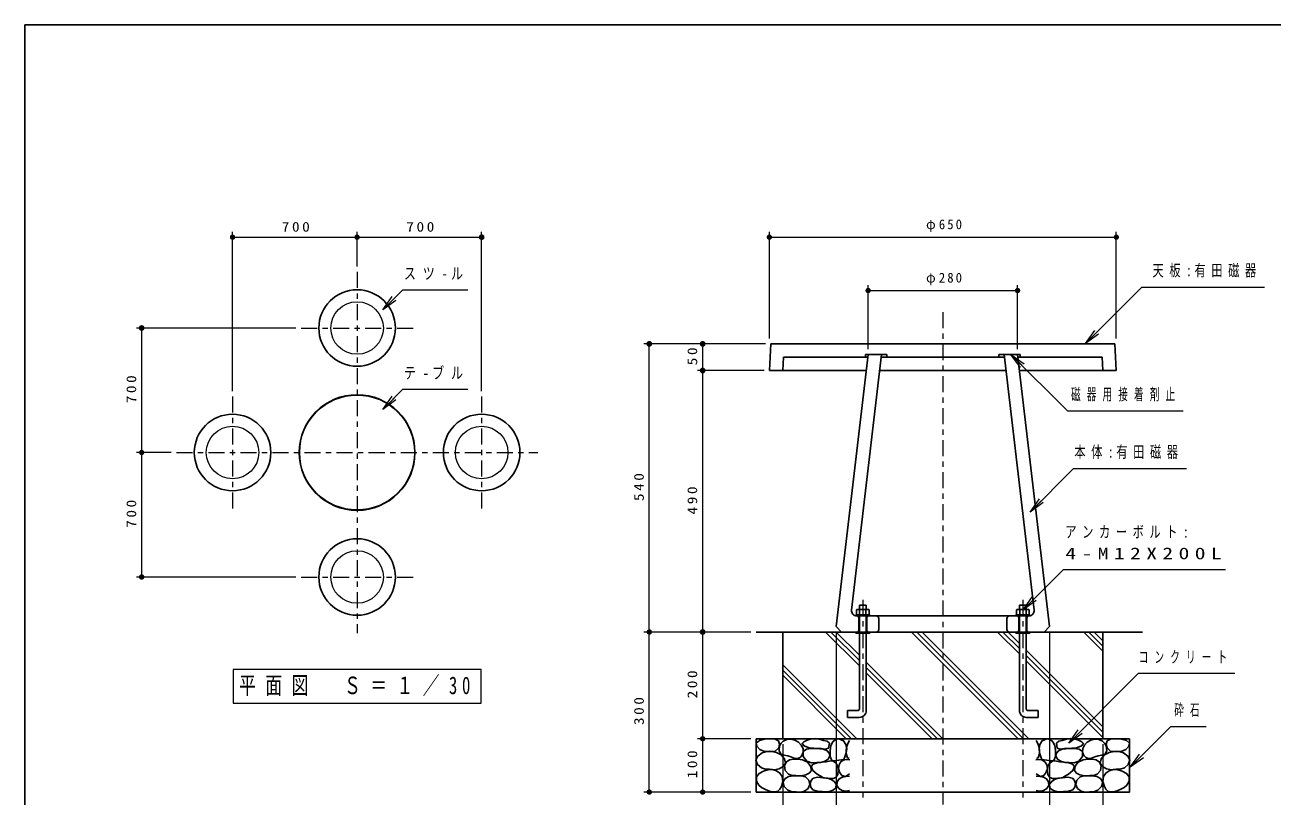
# Model space of a CAD drawing. Units: millimetres on the paper, scale 1:10, with parts at other scales. Extents: x -365 to 12, y -47 to 257.
# Drawn here: x -365 to -131.3, y 112.5 to 257 of the extents above; entities that cross this region are included whole.
import ezdxf

# ---------------------------------------------------------------- set-up
doc = ezdxf.new("R2010")
doc.units = ezdxf.units.MM
doc.linetypes.add('USER2', pattern=[6, 3, -1, 1, -1])
doc.layers.add('LY_1', color=7, linetype='Continuous', lineweight=25)
doc.layers.add('LY_2', color=7, linetype='Continuous', lineweight=13)
doc.styles.add('ＭＳ ゴシック', font='')
doc.styles.get('ＭＳ ゴシック').set_extended_font_data('MS Gothic')

# ---------------------------------------------------------------- blocks, each defined once
blk = doc.blocks.new('filled_dot')
at = {"color": 0, "linetype": 'Continuous', "lineweight": -2, "const_width": 1.25}
blk.add_lwpolyline([(-0.625, 0, 1), (0.625, 0, 1)], format="xyb", close=True, dxfattribs=at)

msp = doc.modelspace()

# ---------------------------------------------------------------- linework, layer by layer
at = {"layer": 'LY_1', "lineweight": 13}
for p, q in [((-326.101, 188.362), (-326.101, 218.221)), ((-302.768, 211.695), (-302.768, 218.221)), ((-279.434, 188.362), (-279.434, 218.221)), ((-225.52, 198.22), (-225.52, 218.22)), ((-160.52, 198.22), (-160.52, 218.22)), ((-326.101, 217.22), (-302.768, 217.22)), ((-302.768, 217.22), (-279.434, 217.22)), ((-225.52, 217.22), (-160.52, 217.22)), ((-207.02, 196.22), (-207.02, 208.22)), ((-179.02, 196.22), (-179.02, 208.22)), ((-297.973, 203.604), (-296.205, 206.079)), ((-297.973, 203.604), (-295.852, 205.725)), ((-207.02, 207.22), (-179.02, 207.22)), ((-295.498, 205.372), (-297.973, 203.604)), ((-314.268, 200.195), (-344.126, 200.195)), ((-343.126, 176.862), (-343.126, 200.195)), ((-166.321, 197.272), (-164.553, 199.747)), ((-166.321, 197.272), (-164.2, 199.394)), ((-163.846, 199.04), (-166.321, 197.272)), ((-226.27, 197.22), (-249.02, 197.22)), ((-248.02, 143.22), (-248.02, 197.22)), ((-238.02, 192.22), (-238.02, 197.22)), ((-178.502, 192.787), (-180.27, 195.262)), ((-180.27, 195.262), (-177.795, 193.494)), ((-180.27, 195.262), (-178.149, 193.14)), ((-226.52, 192.22), (-239.02, 192.22)), ((-238.02, 143.22), (-238.02, 192.22)), ((-297.973, 184.937), (-296.205, 187.412)), ((-297.973, 184.937), (-295.852, 187.059)), ((-295.498, 186.705), (-297.973, 184.937)), ((-337.601, 176.862), (-344.126, 176.862)), ((-343.126, 153.528), (-343.126, 176.862)), ((-176.69, 165.702), (-174.922, 168.177)), ((-176.69, 165.702), (-174.569, 167.823)), ((-174.215, 167.47), (-176.69, 165.702)), ((-314.268, 153.528), (-344.126, 153.528)), ((-177.999, 147.372), (-176.232, 149.847)), ((-177.999, 147.372), (-175.878, 149.493)), ((-175.524, 149.14), (-177.999, 147.372)), ((-229.02, 143.22), (-249.02, 143.22)), ((-248.02, 113.22), (-248.02, 143.22)), ((-238.02, 123.22), (-238.02, 143.22)), ((-215.01, 143.22), (-208.66, 136.87)), ((-214.02, 143.22), (-208.66, 137.86)), ((-213.03, 143.22), (-208.66, 138.85)), ((-213.02, 143.22), (-213.02, 92.22)), ((-198.888, 143.22), (-178.888, 123.22)), ((-197.898, 143.22), (-177.898, 123.22)), ((-196.908, 143.22), (-176.908, 123.221)), ((-182.766, 143.22), (-178.66, 139.115)), ((-181.776, 143.22), (-178.66, 140.105)), ((-180.786, 143.22), (-178.66, 141.094)), ((-173.02, 143.22), (-173.02, 92.22)), ((-166.644, 143.221), (-163.02, 139.597)), ((-165.654, 143.22), (-163.02, 140.586)), ((-164.664, 143.22), (-163.02, 141.576)), ((-177.38, 139.814), (-163.02, 125.454)), ((-177.38, 138.825), (-163.02, 124.465)), ((-279.518, 136.178), (-326.018, 136.178)), ((-326.018, 136.178), (-326.018, 129.878)), ((-279.518, 129.878), (-279.518, 136.178)), ((-223.02, 137.088), (-209.152, 123.22)), ((-223.02, 136.098), (-210.142, 123.22)), ((-207.38, 137.57), (-193.03, 123.22)), ((-207.38, 136.581), (-194.02, 123.221)), ((-207.38, 135.59), (-195.01, 123.22)), ((-177.38, 137.835), (-163.02, 123.475)), ((-223.02, 135.108), (-211.132, 123.22)), ((-326.018, 129.878), (-279.518, 129.878)), ((-169.407, 122.414), (-167.64, 124.889)), ((-169.407, 122.414), (-167.286, 124.536)), ((-166.932, 124.182), (-169.407, 122.414)), ((-229.02, 123.22), (-239.02, 123.22)), ((-238.02, 113.22), (-238.02, 123.22)), ((-223.02, 122.22), (-223.02, 82.22)), ((-163.02, 122.22), (-163.02, 82.22)), ((-157.926, 117.865), (-156.158, 120.339)), ((-157.926, 117.865), (-155.805, 119.986)), ((-155.451, 119.632), (-157.926, 117.865)), ((-229.02, 113.22), (-249.02, 113.22))]:
    msp.add_line(p, q, dxfattribs=at)
at = {"layer": 'LY_1', "linetype": 'USER2', "lineweight": 13}
for p, q in [((-302.768, 210.695), (-302.768, 143.028)), ((-193.02, 203.15), (-193.02, 110.874)), ((-313.268, 200.195), (-292.268, 200.195)), ((-326.101, 187.362), (-326.101, 166.362)), ((-279.434, 187.362), (-279.434, 166.362)), ((-336.601, 176.862), (-268.934, 176.862)), ((-313.268, 153.528), (-292.268, 153.528)), ((-208.02, 149.22), (-208.02, 112.22)), ((-178.02, 149.22), (-178.02, 112.22))]:
    msp.add_line(p, q, dxfattribs=at)
at = {"layer": 'LY_1', "color": 3}
for p, q in [((-225.52, 192.22), (-225.27, 197.221)), ((-225.27, 197.22), (-160.77, 197.22)), ((-160.52, 192.22), (-160.77, 197.22)), ((-223.017, 192.221), (-222.892, 194.721)), ((-222.892, 194.72), (-207.079, 194.72)), ((-213.02, 144.221), (-207.02, 195.221)), ((-210.137, 147.337), (-204.503, 195.22)), ((-207.52, 195.22), (-203.52, 195.22)), ((-207.52, 195.22), (-207.52, 194.72)), ((-204.561, 194.72), (-181.478, 194.72)), ((-203.52, 195.22), (-203.52, 194.72)), ((-182.52, 195.22), (-182.52, 194.72)), ((-182.52, 195.22), (-178.52, 195.22)), ((-175.904, 147.337), (-181.537, 195.221)), ((-173.02, 144.22), (-179.02, 195.22)), ((-178.961, 194.72), (-163.148, 194.72)), ((-178.52, 195.22), (-178.52, 194.72)), ((-163.023, 192.22), (-163.148, 194.72)), ((-225.52, 192.22), (-207.373, 192.22)), ((-204.856, 192.22), (-181.184, 192.22)), ((-178.667, 192.22), (-160.52, 192.22)), ((-209.22, 147.35), (-209.22, 146.45)), ((-207.12, 147.451), (-208.92, 147.451)), ((-208.66, 148.22), (-208.66, 147.45)), ((-207.38, 148.22), (-208.66, 148.22)), ((-208.62, 147.35), (-208.62, 146.45)), ((-207.42, 147.35), (-207.42, 146.45)), ((-207.38, 148.22), (-207.38, 147.45)), ((-206.82, 147.35), (-206.82, 146.45)), ((-179.22, 147.35), (-179.22, 146.45)), ((-178.92, 147.451), (-177.12, 147.451)), ((-178.66, 148.22), (-178.66, 147.45)), ((-178.66, 148.22), (-177.38, 148.22)), ((-178.62, 147.35), (-178.62, 146.45)), ((-177.42, 147.35), (-177.42, 146.45)), ((-177.38, 148.22), (-177.38, 147.45)), ((-176.82, 147.35), (-176.82, 146.45)), ((-206.72, 146.451), (-209.32, 146.451)), ((-209.32, 146.45), (-209.32, 146.22)), ((-209.143, 146.22), (-205.52, 146.22)), ((-208.77, 145.92), (-208.77, 143.52)), ((-208.66, 146.22), (-208.66, 143.22)), ((-207.38, 146.22), (-207.38, 143.22)), ((-207.27, 145.92), (-207.27, 143.52)), ((-206.72, 146.45), (-206.72, 146.22)), ((-205.52, 146.22), (-180.52, 146.22)), ((-205.02, 145.72), (-205.02, 143.72)), ((-181.02, 145.72), (-181.02, 143.72)), ((-180.52, 146.22), (-176.72, 146.22)), ((-179.32, 146.451), (-176.72, 146.451)), ((-179.32, 146.45), (-179.32, 146.22)), ((-178.77, 145.92), (-178.77, 143.52)), ((-178.66, 146.22), (-178.66, 143.22)), ((-177.38, 146.22), (-177.38, 143.22)), ((-177.27, 145.92), (-177.27, 143.52)), ((-176.72, 146.45), (-176.72, 146.22)), ((-228.02, 143.22), (-205.52, 143.22)), ((-223.02, 143.22), (-223.02, 123.22)), ((-213.02, 144.22), (-212.02, 143.22)), ((-209.32, 143.22), (-209.32, 142.99)), ((-206.72, 142.99), (-209.32, 142.99)), ((-208.66, 143.22), (-208.751, 143.22)), ((-208.66, 142.99), (-208.66, 128.8)), ((-207.38, 142.99), (-207.38, 128.5)), ((-206.72, 143.22), (-206.72, 142.99)), ((-205.52, 143.22), (-180.52, 143.22)), ((-180.52, 143.22), (-155.644, 143.22)), ((-179.32, 143.22), (-179.32, 142.99)), ((-179.32, 142.99), (-176.72, 142.99)), ((-178.66, 142.99), (-178.66, 128.5)), ((-177.38, 143.22), (-177.289, 143.22)), ((-177.38, 142.99), (-177.38, 128.8)), ((-176.72, 143.22), (-176.72, 142.99)), ((-174.02, 143.22), (-173.02, 144.22)), ((-163.02, 143.22), (-163.02, 123.22)), ((-210.86, 128.5), (-208.96, 128.5)), ((-210.86, 128.5), (-210.86, 127.22)), ((-210.86, 127.22), (-208.66, 127.22)), ((-175.18, 127.22), (-177.38, 127.22)), ((-175.18, 128.5), (-177.08, 128.5)), ((-175.18, 128.5), (-175.18, 127.22)), ((-228.02, 123.22), (-158.02, 123.22)), ((-228.02, 123.22), (-228.02, 113.22)), ((-158.02, 123.22), (-158.02, 113.22)), ((-228.02, 113.22), (-158.02, 113.22))]:
    msp.add_line(p, q, dxfattribs=at)
at = {"layer": 'LY_1', "lineweight": 13}
for points in [[(-297.973, 203.604), (-294.202, 207.375), (-281.99, 207.375)], [(-166.321, 197.272), (-155.714, 207.879), (-132.738, 207.879)], [(-180.27, 195.262), (-169.663, 184.655), (-148.015, 184.655)], [(-297.973, 184.937), (-294.202, 188.709), (-281.99, 188.709)], [(-176.69, 165.702), (-168.528, 173.864), (-147.377, 173.864)], [(-177.999, 147.372), (-170.439, 154.932), (-140.062, 154.932)], [(-169.407, 122.414), (-156.34, 135.482), (-138.315, 135.482)], [(-157.926, 117.865), (-150.289, 125.501), (-143.662, 125.501)]]:
    msp.add_lwpolyline(points, dxfattribs=at)
at = {"layer": 'LY_1', "color": 3}
for points in [[(-225.486, 120.871), (-226.424, 120.847), (-227.32, 121.218), (-227.842, 121.795), (-227.989, 122.407), (-227.4, 122.901), (-226.428, 123.126), (-225.813, 123.188), (-225.214, 123.2), (-224.422, 123.133), (-223.801, 122.804), (-223.614, 122.185), (-223.776, 121.49), (-224.52, 120.846)], [(-220.902, 119.558), (-221.476, 119.832), (-222.091, 120.028), (-222.806, 120.112), (-223.405, 120.326), (-223.717, 121.033), (-223.603, 121.912), (-223.319, 122.394), (-222.909, 122.754), (-222.221, 123.069), (-221.472, 123.151), (-220.729, 122.964), (-220.06, 122.556), (-219.535, 122.022), (-219.217, 121.366), (-219.184, 120.706), (-219.415, 120.078), (-219.781, 119.689), (-220.258, 119.483)], [(-217.213, 121.435), (-217.714, 121.474), (-218.245, 121.602), (-219.007, 121.902), (-219.389, 122.299), (-219.076, 122.66), (-218.44, 122.969), (-217.631, 123.21), (-216.906, 123.248), (-216.173, 123.114), (-215.372, 122.913), (-214.725, 122.743), (-214.284, 122.383), (-214.424, 121.463), (-215.03, 121.28), (-215.791, 121.379), (-216.519, 121.415)], [(-211.585, 119.31), (-212.502, 119.211), (-213.22, 119.097), (-213.815, 119.161), (-214.148, 119.894), (-214.113, 120.995), (-213.982, 121.919), (-213.617, 122.655), (-213.117, 123.043), (-212.502, 123.2), (-211.61, 122.828), (-211.177, 122.14), (-211.04, 121.317), (-211.128, 120.542), (-211.362, 119.805)], [(-174.454, 119.31), (-173.538, 119.211), (-172.82, 119.097), (-172.224, 119.161), (-171.891, 119.894), (-171.927, 120.995), (-172.058, 121.919), (-172.422, 122.655), (-172.922, 123.043), (-173.538, 123.2), (-174.43, 122.828), (-174.862, 122.14), (-174.999, 121.317), (-174.912, 120.542), (-174.677, 119.805)], [(-168.826, 121.435), (-168.326, 121.474), (-167.794, 121.602), (-167.033, 121.902), (-166.651, 122.299), (-166.963, 122.66), (-167.599, 122.969), (-168.408, 123.21), (-169.133, 123.248), (-169.867, 123.114), (-170.668, 122.913), (-171.315, 122.743), (-171.755, 122.383), (-171.616, 121.463), (-171.01, 121.28), (-170.249, 121.379), (-169.521, 121.415)], [(-165.138, 119.558), (-164.564, 119.832), (-163.948, 120.028), (-163.234, 120.112), (-162.635, 120.326), (-162.322, 121.033), (-162.437, 121.912), (-162.721, 122.394), (-163.13, 122.754), (-163.819, 123.069), (-164.568, 123.151), (-165.31, 122.964), (-165.98, 122.556), (-166.504, 122.022), (-166.822, 121.366), (-166.855, 120.706), (-166.624, 120.078), (-166.258, 119.689), (-165.782, 119.483)], [(-160.553, 120.871), (-159.616, 120.847), (-158.72, 121.218), (-158.198, 121.795), (-158.051, 122.407), (-158.639, 122.901), (-159.612, 123.126), (-160.227, 123.188), (-160.826, 123.2), (-161.617, 123.133), (-162.238, 122.804), (-162.426, 122.185), (-162.263, 121.49), (-161.52, 120.846)], [(-225.486, 117.526), (-226.262, 117.513), (-227.022, 117.749), (-227.762, 118.371), (-228.063, 119.186), (-227.68, 119.976), (-226.874, 120.549), (-225.987, 120.792), (-225.09, 120.797), (-224.177, 120.646), (-223.33, 120.227), (-222.681, 119.477), (-222.513, 118.616), (-222.938, 117.993), (-223.677, 117.575), (-224.593, 117.405)], [(-220.555, 116.336), (-221.255, 116.345), (-221.918, 116.584), (-222.547, 117.271), (-222.711, 118.145), (-222.368, 118.794), (-221.745, 119.236), (-221.014, 119.401), (-220.258, 119.384), (-219.29, 119.245), (-218.399, 118.814), (-217.787, 118.085), (-217.656, 117.278), (-218.042, 116.792), (-218.672, 116.46), (-219.625, 116.252)], [(-216.627, 118.757), (-217.604, 118.676), (-218.524, 119.008), (-219.175, 119.906), (-219.194, 120.849), (-218.539, 121.276), (-217.604, 121.407), (-216.817, 121.404), (-216.069, 121.351), (-215.355, 121.257), (-214.703, 120.96), (-214.316, 120.485), (-214.201, 119.928), (-214.56, 119.348), (-215.233, 118.952), (-215.933, 118.76)], [(-169.412, 118.757), (-168.436, 118.676), (-167.515, 119.008), (-166.864, 119.906), (-166.846, 120.849), (-167.5, 121.276), (-168.436, 121.407), (-169.223, 121.404), (-169.97, 121.351), (-170.684, 121.257), (-171.337, 120.96), (-171.724, 120.485), (-171.839, 119.928), (-171.48, 119.348), (-170.807, 118.952), (-170.107, 118.76)], [(-165.484, 116.336), (-164.784, 116.345), (-164.122, 116.584), (-163.492, 117.271), (-163.329, 118.145), (-163.672, 118.794), (-164.295, 119.236), (-165.026, 119.401), (-165.782, 119.384), (-166.75, 119.245), (-167.64, 118.814), (-168.253, 118.085), (-168.384, 117.278), (-167.998, 116.792), (-167.368, 116.46), (-166.414, 116.252)], [(-160.553, 117.526), (-159.777, 117.513), (-159.017, 117.749), (-158.277, 118.371), (-157.976, 119.186), (-158.36, 119.976), (-159.166, 120.549), (-160.053, 120.792), (-160.95, 120.797), (-161.863, 120.646), (-162.709, 120.227), (-163.359, 119.477), (-163.527, 118.616), (-163.102, 117.993), (-162.362, 117.575), (-161.446, 117.405)], [(-224.966, 113.289), (-225.686, 113.462), (-226.378, 113.735), (-226.977, 114.064), (-227.493, 114.528), (-227.908, 115.292), (-227.939, 116.089), (-227.442, 116.725), (-226.626, 117.154), (-225.79, 117.396), (-224.972, 117.438), (-224.198, 117.228), (-223.541, 116.765), (-223.107, 116.113), (-223.021, 115.215), (-223.281, 114.28), (-223.542, 113.762), (-223.925, 113.388), (-224.428, 113.249)], [(-215.512, 115.967), (-216.027, 116.235), (-216.544, 116.581), (-217.389, 117.271), (-217.715, 118.004), (-217.304, 118.447), (-216.599, 118.729), (-215.725, 118.814), (-214.898, 118.868), (-214.297, 119.022), (-213.698, 119.064), (-213.001, 118.645), (-212.69, 118.038), (-212.611, 117.306), (-212.702, 116.517), (-213.057, 115.939), (-213.568, 115.775), (-214.173, 115.772), (-214.861, 115.829)], [(-170.528, 115.967), (-170.012, 116.235), (-169.496, 116.581), (-168.651, 117.271), (-168.324, 118.004), (-168.735, 118.447), (-169.44, 118.729), (-170.315, 118.814), (-171.142, 118.868), (-171.742, 119.022), (-172.341, 119.064), (-173.039, 118.645), (-173.35, 118.038), (-173.429, 117.306), (-173.338, 116.517), (-172.983, 115.939), (-172.471, 115.775), (-171.867, 115.772), (-171.179, 115.829)], [(-161.074, 113.289), (-160.353, 113.462), (-159.661, 113.735), (-159.062, 114.064), (-158.546, 114.528), (-158.131, 115.292), (-158.1, 116.089), (-158.598, 116.725), (-159.414, 117.154), (-160.249, 117.396), (-161.068, 117.438), (-161.842, 117.228), (-162.498, 116.765), (-162.932, 116.113), (-163.018, 115.215), (-162.759, 114.28), (-162.497, 113.762), (-162.114, 113.388), (-161.612, 113.249)], [(-220.481, 113.263), (-221.276, 113.294), (-222.042, 113.585), (-222.754, 114.262), (-222.984, 115.097), (-222.587, 115.74), (-221.868, 116.162), (-221.007, 116.291), (-220.134, 116.261), (-219.431, 116.25), (-218.771, 116.088), (-218.142, 115.473), (-217.929, 114.626), (-218.254, 113.895), (-218.92, 113.387), (-219.695, 113.194)], [(-213.001, 114.712), (-213.085, 114.043), (-213.486, 113.614), (-214.061, 113.373), (-214.85, 113.286), (-215.651, 113.317), (-216.557, 113.363), (-217.353, 113.652), (-217.75, 114.153), (-217.883, 114.796), (-217.702, 115.389), (-217.297, 115.828), (-216.421, 116.024), (-215.428, 115.912), (-214.637, 115.819), (-213.922, 115.605), (-213.41, 115.221)], [(-173.039, 114.712), (-172.955, 114.043), (-172.553, 113.614), (-171.979, 113.373), (-171.189, 113.286), (-170.389, 113.317), (-169.483, 113.363), (-168.687, 113.652), (-168.29, 114.153), (-168.157, 114.796), (-168.338, 115.389), (-168.743, 115.828), (-169.619, 116.024), (-170.612, 115.912), (-171.403, 115.819), (-172.118, 115.605), (-172.63, 115.221)], [(-165.559, 113.263), (-164.764, 113.294), (-163.998, 113.585), (-163.285, 114.262), (-163.056, 115.097), (-163.453, 115.74), (-164.171, 116.162), (-165.033, 116.291), (-165.906, 116.261), (-166.609, 116.25), (-167.268, 116.088), (-167.898, 115.473), (-168.111, 114.626), (-167.785, 113.895), (-167.12, 113.387), (-166.344, 113.194)]]:
    msp.add_lwpolyline(points, close=True, dxfattribs=at)
for points in [[(-210.495, 122.878), (-210.804, 122.327), (-211.015, 121.738), (-211.114, 121.105), (-211.114, 120.425), (-210.867, 119.657), (-210.545, 119.533)], [(-175.545, 122.878), (-175.235, 122.327), (-175.024, 121.738), (-174.926, 121.105), (-174.925, 120.425), (-175.173, 119.657), (-175.495, 119.533)], [(-210.52, 116.609), (-211.288, 116.138), (-211.921, 116.353), (-212.403, 116.931), (-212.597, 117.64), (-212.477, 118.343), (-212.17, 118.852), (-211.709, 119.211), (-211.1, 119.354), (-210.47, 119.285)], [(-175.52, 116.609), (-174.752, 116.138), (-174.118, 116.353), (-173.637, 116.931), (-173.442, 117.64), (-173.562, 118.343), (-173.87, 118.852), (-174.33, 119.211), (-174.94, 119.354), (-175.569, 119.285)], [(-210.52, 113.487), (-211.197, 113.408), (-211.883, 113.536), (-212.509, 113.904), (-212.874, 114.478), (-212.815, 115.147), (-212.428, 115.717), (-211.847, 116.013), (-211.189, 116.138), (-210.52, 116.212)], [(-175.52, 113.487), (-174.843, 113.408), (-174.157, 113.536), (-173.53, 113.904), (-173.166, 114.478), (-173.225, 115.147), (-173.612, 115.717), (-174.193, 116.013), (-174.851, 116.138), (-175.52, 116.212)]]:
    msp.add_lwpolyline(points, dxfattribs=at)
for centre, radius in [((-302.768, 200.195), 7.167), ((-302.768, 176.862), 10.833), ((-326.101, 176.862), 7.167), ((-279.434, 176.862), 7.167), ((-302.768, 153.528), 7.167)]:
    msp.add_circle(centre, radius, dxfattribs=at)
at = {"layer": 'LY_1', "lineweight": 13}
for centre, radius in [((-302.768, 200.195), 4.917), ((-302.768, 176.862), 10.75), ((-326.101, 176.862), 4.917), ((-279.434, 176.862), 4.917), ((-302.768, 153.528), 4.917)]:
    msp.add_circle(centre, radius, dxfattribs=at)
at = {"layer": 'LY_1', "color": 3}
for centre, radius, start, end in [((-209.143, 147.22), 1, 173.29044, 270), ((-208.92, 146.95), 0.5, 53.13092, 126.86863), ((-208.02, 145.6), 1.85, 71.0755, 108.92441), ((-207.12, 146.95), 0.5, 53.1311, 126.86881), ((-178.92, 146.95), 0.5, 53.13115, 126.86886), ((-178.02, 145.6), 1.85, 71.07556, 108.92446), ((-177.12, 146.95), 0.5, 53.13133, 126.86904), ((-176.897, 147.22), 1, 270.00002, 6.70958), ((-209.07, 145.92), 0.3, 0, 89.99998), ((-206.97, 145.92), 0.3, 89.99998, 179.99996), ((-205.52, 145.72), 0.5, 0, 89.99998), ((-180.52, 145.72), 0.5, 89.99998, 179.99996), ((-179.07, 145.92), 0.3, 0, 89.99998), ((-176.97, 145.92), 0.3, 89.99998, 179.99996), ((-209.07, 143.52), 0.3, 269.99996, 0), ((-206.97, 143.52), 0.3, 179.99996, 269.99995), ((-205.52, 143.72), 0.5, 270.00002, 0), ((-180.52, 143.72), 0.5, 179.99998, 270.00003), ((-179.07, 143.52), 0.3, 270.00002, 0), ((-176.97, 143.52), 0.3, 179.99998, 270.00003), ((-208.96, 128.8), 0.3, 269.99996, 0), ((-177.08, 128.8), 0.3, 179.99998, 270.00003), ((-208.66, 128.5), 1.28, 269.99996, 0), ((-177.38, 128.5), 1.28, 179.99998, 270.00003)]:
    msp.add_arc(centre, radius, start, end, dxfattribs=at)
at = {"layer": 'LY_2', "color": 20, "lineweight": 25}
for p, q in [((0, 257), (-365, 257)), ((-365, 257), (-365, 0))]:
    msp.add_line(p, q, dxfattribs=at)

# ---------------------------------------------------------------- block references
at = {"layer": 'LY_1', "lineweight": 13, "xscale": 0.4, "yscale": 0.4}
for p in [(-326.101, 217.22), (-225.52, 217.22), (-207.02, 207.22)]:
    msp.add_blockref('filled_dot', p, dxfattribs=at)
at = {"layer": 'LY_1', "lineweight": 13}
for p, xscale, yscale, rotation in [((-302.768, 217.22), 0.4, 0.4, 180), ((-279.434, 217.22), 0.431, 0.431, 180), ((-160.52, 217.22), 0.4, 0.4, 180), ((-179.02, 207.22), 0.4, 0.4, 180), ((-343.126, 200.195), 0.431, 0.431, 270), ((-248.02, 197.22), 0.431, 0.431, 270), ((-238.02, 197.22), 0.431, 0.431, 270), ((-238.02, 192.22), 0.431, 0.431, 270), ((-343.126, 176.862), 0.4, 0.4, 270), ((-343.126, 153.528), 0.4, 0.4, 90), ((-248.02, 143.22), 0.4, 0.4, 270), ((-238.02, 143.22), 0.431, 0.431, 270), ((-238.02, 123.22), 0.4, 0.4, 270), ((-248.02, 113.22), 0.4, 0.4, 90), ((-238.02, 113.22), 0.4, 0.4, 90)]:
    msp.add_blockref('filled_dot', p, dxfattribs=dict(at, xscale=xscale, yscale=yscale, rotation=rotation))

# ---------------------------------------------------------------- texts
at = {"layer": 'LY_1', "style": 'ＭＳ ゴシック'}
for s, insert, char_height, attachment_point in [('\\T1.33;\\W1.15;700', (-314.018, 218.22), 1.833, 8), ('\\T1.33;\\W1.15;700', (-290.684, 218.22), 1.833, 8), ('\\T1.33;\\W0.95;φ650', (-192.601, 218.22), 1.833, 8), ('\\T1.57;\\W0.75;スツ-ル', (-293.99, 210.375), 2.199, 4), ('\\T1.33;\\W0.95;φ280', (-192.601, 208.22), 1.833, 8), ('\\T1.5;\\W0.7;天板:有田磁器', (-153.738, 210.879), 2.199, 4), ('\\T1.57;\\W0.75;テ-ブル', (-293.99, 191.709), 2.199, 4), ('\\T1.64;\\W0.6;磁器用接着剤止', (-169.015, 187.655), 2.199, 4), ('\\T1.5;\\W0.7;本体:有田磁器', (-168.377, 176.864), 2.199, 4), ('\\T1.5;\\W0.7;アンカーボルト:', (-170.062, 161.932), 2.199, 4), ('\\T1.5;\\W1.35;4-M12X200L', (-170.062, 157.932), 2.199, 4), ('\\T1.64;\\W0.6;コンクリート', (-156.315, 138.482), 2.199, 4), ('\\T1.56;\\W0.7;平面図\u3000Ｓ＝１／30', (-302.768, 133.028), 3.299, 5), ('\\T1.64;\\W0.6;砕石', (-149.662, 128.501), 2.199, 4)]:
    msp.add_mtext(s, dxfattribs=dict(at, insert=insert, char_height=char_height, attachment_point=attachment_point))
at = {"layer": 'LY_1', "char_height": 1.833, "attachment_point": 8, "rotation": 90, "style": 'ＭＳ ゴシック'}
for s, insert in [('\\T1.34;\\W1.15;50', (-239.02, 195.124)), ('\\T1.33;\\W1.15;700', (-344.126, 188.945)), ('\\T1.33;\\W1.15;540', (-249.02, 170.613)), ('\\T1.33;\\W1.15;490', (-239.02, 168.113)), ('\\T1.33;\\W1.15;700', (-344.126, 165.612)), ('\\T1.33;\\W1.15;200', (-239.02, 133.637)), ('\\T1.33;\\W1.15;300', (-249.02, 128.637)), ('\\T1.33;\\W1.15;100', (-239.02, 118.649))]:
    msp.add_mtext(s, dxfattribs=dict(at, insert=insert))

doc.saveas('drawing.dxf')
